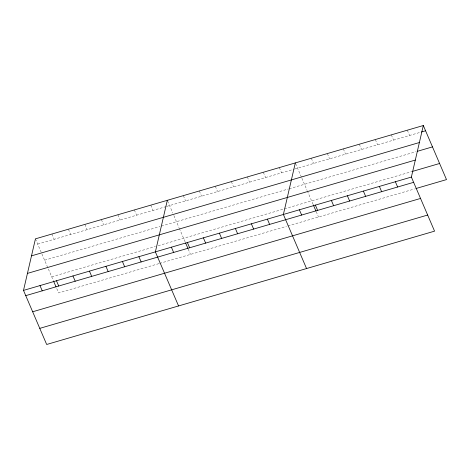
<?xml version="1.0" encoding="UTF-8"?>
<svg xmlns="http://www.w3.org/2000/svg" width="470" height="470" viewBox="0 0 470 470"><rect width="100%" height="100%" fill="white"/><g stroke="black" fill="none" stroke-linecap="round" stroke-linejoin="round"><path stroke-width="0.35" stroke-dasharray="2.35 1.76" d="M37.694 244.1L166.139 206.577M166.826 206.371L294.097 169.188M294.79 168.988L420.703 132.199M44.597 260.216L159.994 226.499M161.369 226.099L288.48 188.958M289.173 188.758L415.786 151.769M51.712 276.812L155.429 246.509M158.179 245.71L283.768 209.015M284.462 208.815L411.767 171.621M158.901 263.629L58.621 292.928L56.318 287.558M159.589 263.423L286.5 226.346M287.893 225.941L414.499 188.952M407.32 130.196L409.576 135.448M391.322 134.872L393.572 140.125M375.319 139.543L377.575 144.801M359.321 144.22L361.571 149.472M343.323 148.896L345.573 154.148M327.32 153.567L329.576 158.825M311.322 158.243L313.572 163.501M295.601 163.572L301.599 177.572M301.887 178.242L307.039 190.262M307.327 190.926L313.032 204.244M316.198 211.629L318.501 216.999M279.321 167.59L281.571 172.848M263.317 172.267L265.574 177.525M247.32 176.943L249.57 182.196M231.322 181.614L233.572 186.872M215.319 186.29L217.575 191.549M199.321 190.967L201.571 196.219M183.318 195.638L185.574 200.896M167.602 200.972L172.737 212.957M173.888 215.642L179.041 227.656M179.323 228.32L185.321 242.309M188.194 249.024L190.497 254.393M150.835 205.132L153.085 210.39M134.35 209.949L136.6 215.201M117.864 214.767L120.114 220.019M101.379 219.578L103.629 224.836M84.894 224.396L87.144 229.654M68.409 229.213L70.665 234.471M51.923 234.031L54.179 239.283M35.438 238.848L53.439 280.843"/><path stroke-width="0.7" d="M423.323 125.519L411.379 177.072L434.562 231.152L46.677 344.481L23.5 290.401L35.438 238.848L423.323 125.519L446.5 179.599L415.891 188.546M167.32 200.314L155.382 251.867L178.559 305.947M295.319 162.92L283.381 214.473L306.558 268.552M421.402 131.994L425.573 130.778M31.502 255.856L419.381 142.533M417.172 151.358L432.476 146.887M27.442 273.387L415.321 160.059M412.466 171.415L439.597 163.489M23.5 290.401L411.379 177.072M25.75 295.654L413.635 182.331M32.659 311.769L420.538 198.44M39.774 328.365L427.653 215.043M395.382 181.749L397.632 187.007M379.384 186.425L381.634 191.678M363.38 191.096L365.637 196.354M347.383 195.773L349.633 201.031M331.379 200.449L333.635 205.701M315.382 205.12L317.632 210.378M313.32 204.914L315.911 210.954M299.378 209.796L301.634 215.054M267.383 219.143L269.633 224.401M251.38 223.82L253.636 229.078M235.382 228.496L237.632 233.749M219.378 233.167L221.634 238.425M203.381 237.844L205.631 243.102M187.377 242.52L189.633 247.772M185.609 242.984L187.906 248.354M171.38 247.197L173.63 252.449M138.897 256.685L141.147 261.943M122.412 261.502L124.662 266.754M105.926 266.32L108.176 271.572M89.441 271.131L91.691 276.389M72.956 275.949L75.206 281.207M56.471 280.766L58.721 286.024M53.727 281.512L56.03 286.882M39.985 285.584L42.235 290.836"/></g></svg>
